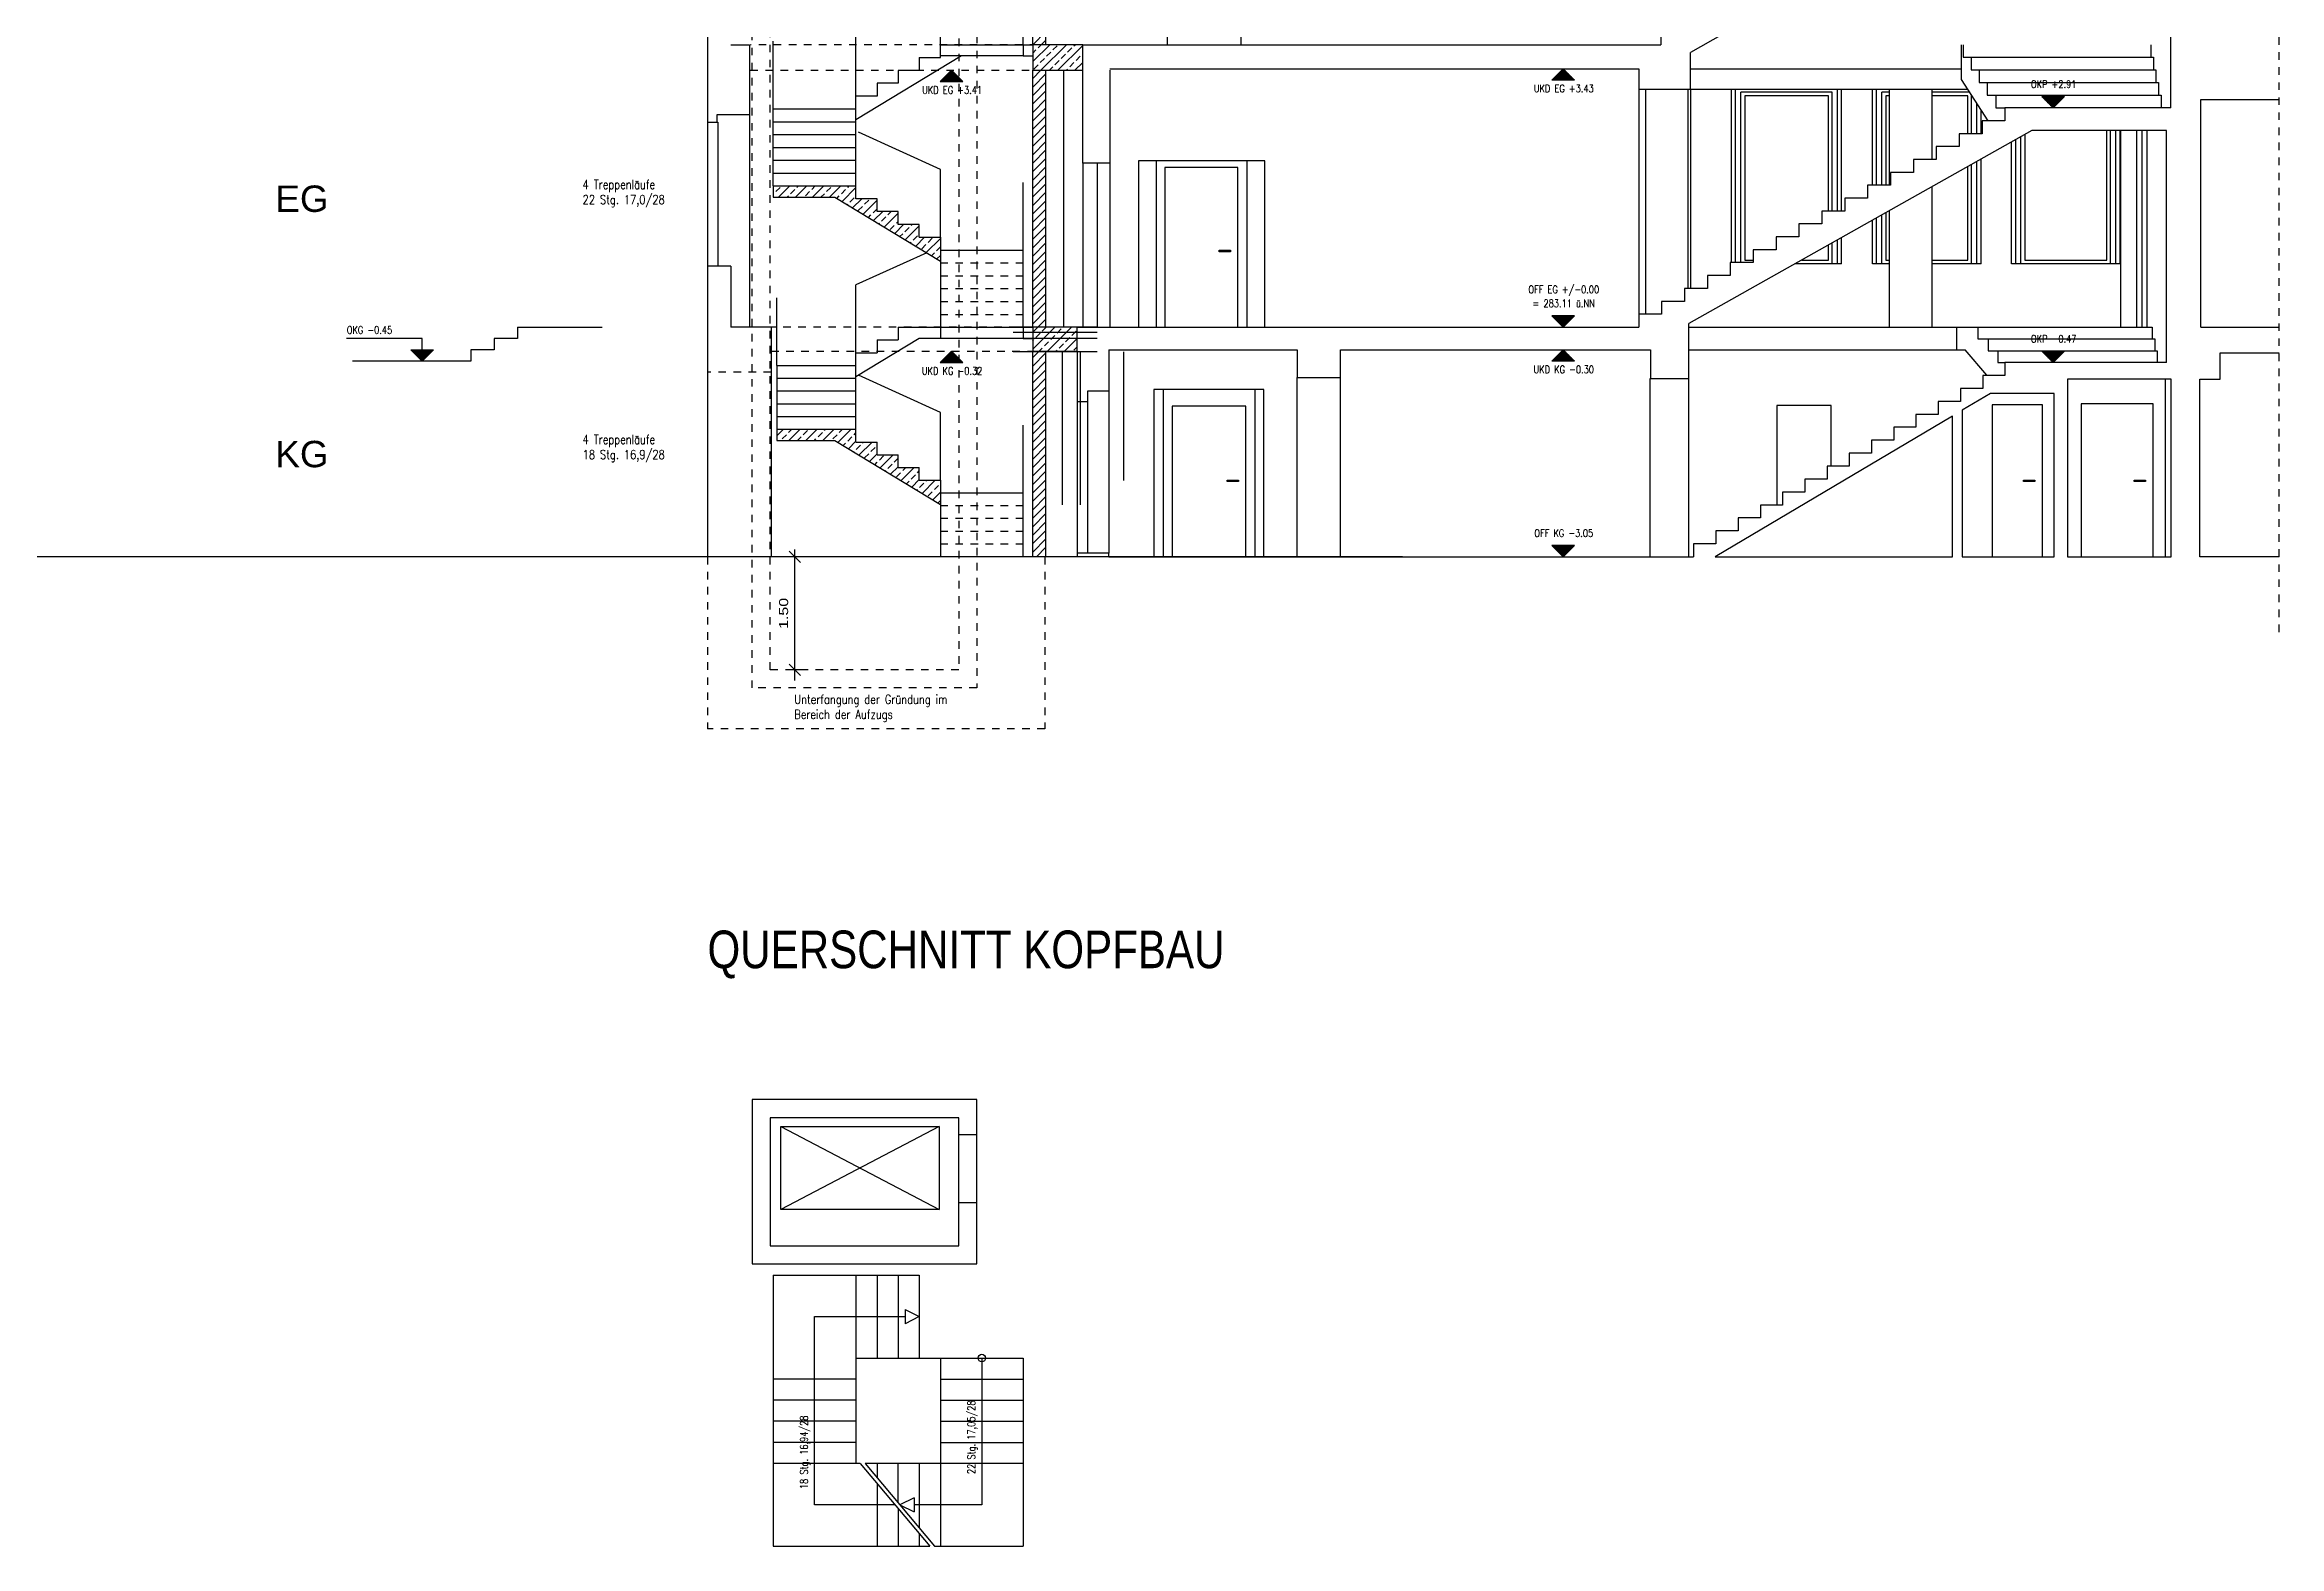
# Model space of a CAD drawing. Header units: metres. Extents: x -3551 to -3431, y -171 to 134.
# Drawn here: x -3520.98 to -3491.33, y 88.09 to 108.03 of the extents above; entities that cross this region are included whole.
import ezdxf
from ezdxf.enums import TextEntityAlignment as Align

# ---------------------------------------------------------------- set-up
doc = ezdxf.new("R2010")
doc.units = ezdxf.units.M
doc.header["$LTSCALE"] = 0.01
for name, pattern in [('DASHED', [0]), ('DOT', [0]), ('STRICHLINIE', [0.75, 0.5, -0.25])]:
    doc.linetypes.add(name, pattern=pattern)
for name, color, linetype in [('A_abriss', 44, 'STRICHLINIE'), ('A_ansicht', 9, 'CONTINUOUS'), ('A_Aufzug', 3, 'CONTINUOUS'), ('A_bemaßung', 7, 'CONTINUOUS'), ('A_fenster', 7, 'CONTINUOUS'), ('A_MÖBEL', 1, 'CONTINUOUS'), ('A_NEU_BEMAßUNG', 2, 'CONTINUOUS'), ('A_schraffur', 10, 'CONTINUOUS'), ('A_STB', 4, 'CONTINUOUS'), ('A_text', 2, 'CONTINUOUS'), ('A_treppe', 3, 'CONTINUOUS'), ('A_treppe_V2', 3, 'CONTINUOUS'), ('A_türen', 9, 'CONTINUOUS'), ('A_verdeckt', 8, 'CONTINUOUS'), ('A_wände', 6, 'CONTINUOUS'), ('A_WÄNDE_NEU', 6, 'CONTINUOUS')]:
    doc.layers.add(name, color=color, linetype=linetype)
doc.styles.add('ARIAL', font='ARIAL.TTF')
doc.styles.add('BOLDSIMP_FNT', font='TXT', dxfattribs={"height": 1})
doc.styles.add('SIMPLEX', font='simplex.shx', dxfattribs={"width": 0.8, "height": 0.1})

# ---------------------------------------------------------------- blocks, each defined once
blk = doc.blocks.new('G2_1')
at = {"layer": 'A_bemaßung', "color": 7, "linetype": 'Continuous'}
for points in [[(0, 0), (-0.15, 0.15), (0.15, 0.15), (0, 0)], [(-0.14, 0.14), (-0.14, 0.15)], [(-0.13, 0.13), (-0.13, 0.15)], [(-0.12, 0.12), (-0.12, 0.15)], [(-0.11, 0.11), (-0.11, 0.15)], [(-0.1, 0.1), (-0.1, 0.15)], [(-0.09, 0.09), (-0.09, 0.15)], [(-0.08, 0.08), (-0.08, 0.15)], [(-0.07, 0.07), (-0.07, 0.15)], [(-0.06, 0.06), (-0.06, 0.15)], [(-0.05, 0.05), (-0.05, 0.15)], [(-0.04, 0.04), (-0.04, 0.15)], [(-0.03, 0.03), (-0.03, 0.15)], [(-0.02, 0.02), (-0.02, 0.15)], [(-0.01, 0.01), (-0.01, 0.15)], [(0, 0), (0, 0.15)], [(0.01, 0.01), (0.01, 0.15)], [(0.02, 0.02), (0.02, 0.15)], [(0.03, 0.03), (0.03, 0.15)], [(0.04, 0.04), (0.04, 0.15)], [(0.05, 0.05), (0.05, 0.15)], [(0.06, 0.06), (0.06, 0.15)], [(0.07, 0.07), (0.07, 0.15)], [(0.08, 0.08), (0.08, 0.15)], [(0.09, 0.09), (0.09, 0.15)], [(0.1, 0.1), (0.1, 0.15)], [(0.11, 0.11), (0.11, 0.15)], [(0.12, 0.12), (0.12, 0.15)], [(0.13, 0.13), (0.13, 0.15)], [(0.14, 0.14), (0.14, 0.15)]]:
    blk.add_lwpolyline(points, dxfattribs=at)
blk = doc.blocks.new('A$C69DA7A43')
at = {"layer": 'A_MÖBEL'}
for p, q in [((0.103, 5.572, 21.13), (2.203, 4.472, 21.13)), ((2.203, 5.572, 21.13), (0.103, 4.472, 21.13))]:
    blk.add_line(p, q, dxfattribs=at)
at = {"layer": 'A_MÖBEL', "elevation": 21.13}
blk.add_lwpolyline([(0.103, 5.572), (2.203, 5.572), (2.203, 4.472), (0.103, 4.472)], close=True, dxfattribs=at)
at = {"layer": 'A_treppe_V2', "color": 10, "linetype": 'Continuous'}
for p, q in [((0, 3.6), (0, 0)), ((1.1, 3.6), (1.1, 1.1)), ((1.38, 3.6), (1.38, 2.5)), ((1.66, 3.6), (1.66, 2.5)), ((1.94, 3.6), (1.94, 2.5)), ((2.22, 2.5), (2.22, 0)), ((3.32, 2.5), (3.32, 0)), ((1.38, 1.1), (1.38, 0.91)), ((1.94, 1.1), (1.94, 0.243)), ((1.38, 0.832), (1.38, 0)), ((1.66, 0.499), (1.66, 0)), ((0, 0), (2.079, 0)), ((1.94, 0.165), (1.94, 0)), ((2.144, 0), (3.32, 0))]:
    blk.add_line(p, q, dxfattribs=at)
at = {"layer": 'A_treppe_V2', "color": 10}
for p, q in [((0, 3.6), (1.94, 3.6)), ((1.1, 2.5), (2.22, 2.5)), ((2.22, 2.5), (3.32, 2.5)), ((1.1, 2.22), (0, 2.22)), ((2.22, 2.22), (3.32, 2.22)), ((1.1, 1.94), (0, 1.94)), ((2.22, 1.94), (3.32, 1.94)), ((1.1, 1.66), (0, 1.66)), ((2.22, 1.66), (3.32, 1.66)), ((1.1, 1.38), (0, 1.38)), ((2.22, 1.38), (3.32, 1.38)), ((1.155, 1.1), (0, 1.1)), ((3.32, 1.1), (1.22, 1.1)), ((1.66, 0.576), (1.66, 1.1))]:
    blk.add_line(p, q, dxfattribs=at)
at = {"layer": 'A_treppe_V2', "color": 1, "linetype": 'Continuous'}
for p, q in [((0.55, 0.55), (0.55, 3.05)), ((1.753, 3.144), (1.94, 3.05)), ((1.753, 3.144), (1.753, 2.956)), ((1.94, 3.05), (1.753, 2.956)), ((2.77, 2.5), (2.77, 0.55)), ((1.155, 1.1), (2.079, 0)), ((1.22, 1.1), (2.144, 0)), ((1.87, 0.644), (1.682, 0.55)), ((1.87, 0.644), (1.87, 0.456)), ((1.617, 0.55), (0.55, 0.55)), ((1.682, 0.55), (1.87, 0.456)), ((2.77, 0.55), (1.87, 0.55))]:
    blk.add_line(p, q, dxfattribs=at)
at = {"layer": 'A_treppe_V2', "color": 1}
blk.add_line((0.55, 3.05), (1.753, 3.05), dxfattribs=at)
at = {"layer": 'A_treppe_V2', "color": 1, "linetype": 'Continuous'}
blk.add_circle((2.77, 2.5), 0.05, dxfattribs=at)
at = {"layer": 'A_treppe_V2', "color": 1, "linetype": 'Continuous', "char_height": 0.1, "attachment_point": 1, "rotation": 90, "style": 'SIMPLEX'}
for s, insert, width in [('22 Stg. 17,05/28', (2.58, 0.959), 1.69316), ('18 Stg. 16,94/28', (0.36, 0.759), 1.6932)]:
    blk.add_mtext(s, dxfattribs=dict(at, insert=insert, width=width))
blk = doc.blocks.new('SLASH1')
at = {"layer": 'A_bemaßung', "color": 2, "linetype": 'Continuous'}
for p, q in [((0.07663, 0.07663), (-0.07319, -0.07319)), ((0, -0.14068), (0, 0.11466))]:
    blk.add_line(p, q, dxfattribs=at)
blk = doc.blocks.new('A$C5F7265A0')
at = {"layer": 'A_bemaßung', "color": 7, "rotation": 90}
blk.add_blockref('SLASH1', (0.115, 0.073), dxfattribs=at)

msp = doc.modelspace()

# ---------------------------------------------------------------- hatches: boundary and pattern name
at = {"layer": 'A_schraffur'}
h = msp.add_hatch(dxfattribs=at)
h.set_pattern_fill('ANSI31', color=256, scale=0.025, style=0)
h.paths.add_polyline_path([(-3507.87113, 108.03007), (-3507.69613, 108.03007), (-3507.69613, 111.19007), (-3507.87113, 111.19007)])
h.paths.add_polyline_path([(-3507.87113, 104.28007), (-3507.69613, 104.28007), (-3507.69613, 107.69007), (-3507.87113, 107.69007)])
h = msp.add_hatch(dxfattribs=at)
h.set_pattern_fill('ANSI33', color=256, scale=0.025, style=0)
h.paths.add_polyline_path([(-3507.20717, 107.69007), (-3507.20717, 108.03007), (-3507.87113, 108.03007), (-3507.87113, 107.69007)])
h = msp.add_hatch(dxfattribs=at)
h.set_pattern_fill('ANSI33', color=10, scale=0.025, style=0)
h.paths.add_polyline_path([(-3509.93615, 105.98427), (-3510.21615, 105.98427), (-3510.21615, 106.15477), (-3511.31609, 106.15477), (-3511.31609, 106.00477), (-3510.4961, 106.00477), (-3509.09614, 105.1578), (-3509.09615, 105.47277), (-3509.37615, 105.47277), (-3509.37615, 105.64327), (-3509.65615, 105.64327), (-3509.65615, 105.81377), (-3509.93615, 105.81377)])
h = msp.add_hatch(dxfattribs=at)
h.set_pattern_fill('ANSI33', color=256, scale=0.025, style=0)
h.paths.add_polyline_path([(-3507.87113, 104.28007), (-3507.87113, 103.96007), (-3507.28149, 103.96007), (-3507.28149, 104.28007)])
h = msp.add_hatch(dxfattribs=at)
h.set_pattern_fill('ANSI31', color=256, scale=0.025, style=0)
h.paths.add_polyline_path([(-3507.87113, 101.23007), (-3507.69613, 101.23007), (-3507.69613, 103.96007), (-3507.87113, 103.96007)])
h = msp.add_hatch(dxfattribs=at)
h.set_pattern_fill('ANSI33', color=10, scale=0.025, style=0)
h.paths.add_polyline_path([(-3509.93615, 102.58527), (-3509.93615, 102.75467), (-3510.21615, 102.75467), (-3510.21615, 102.92407), (-3511.26703, 102.92407), (-3511.26703, 102.77407), (-3510.49615, 102.77407), (-3509.09615, 101.92707), (-3509.09615, 102.24647), (-3509.37615, 102.24647), (-3509.37615, 102.41587), (-3509.65615, 102.41587), (-3509.65615, 102.58527)])

# ---------------------------------------------------------------- linework, layer by layer
at = {"layer": 'A_abriss'}
for p, q in [((-3507.20717, 108.03007), (-3511.61667, 108.03007)), ((-3511.61667, 107.69007), (-3507.20717, 107.69007)), ((-3507.28149, 104.28007), (-3511.34174, 104.28007)), ((-3511.34174, 103.96007), (-3507.28149, 103.96007))]:
    msp.add_line(p, q, dxfattribs=at)
at = {"layer": 'A_ansicht'}
for p, q in [((-3510.21615, 107.34827, 0), (-3510.21615, 108.24827, 0)), ((-3511.31609, 107.17777), (-3511.31609, 108.07777)), ((-3507.99614, 108.03007, 0), (-3507.87113, 108.03007)), ((-3507.99614, 107.88007, 0), (-3507.87113, 107.88007)), ((-3509.09615, 106.37277, 0), (-3510.18441, 106.86656, 0)), ((-3509.09615, 105.47277, 0), (-3509.09615, 106.37277, 0)), ((-3507.99616, 105.30227), (-3507.99616, 106.20227)), ((-3509.27642, 105.26687, 0), (-3510.21615, 104.84047, 0)), ((-3510.21615, 103.94047, 0), (-3510.21615, 104.84047, 0)), ((-3511.26703, 103.77107), (-3511.26703, 104.67107)), ((-3507.99614, 104.27927), (-3507.87113, 104.27927)), ((-3507.99614, 104.12927, 0), (-3507.87113, 104.12927)), ((-3509.09615, 103.14647, 0), (-3510.18441, 103.64026, 0)), ((-3509.09615, 102.24647, 0), (-3509.09615, 103.14647, 0)), ((-3507.99616, 102.07707), (-3507.99616, 102.97707))]:
    msp.add_line(p, q, dxfattribs=at)
at = {"layer": 'A_ansicht', "color": 9, "linetype": 'Continuous'}
for p, q in [((-3495.54528, 107.56598), (-3495.54528, 108.03007)), ((-3507.45718, 104.28007), (-3507.45718, 107.69007)), ((-3499.14307, 107.71007), (-3495.54528, 107.71007)), ((-3495.52207, 107.86207), (-3492.99738, 107.86207)), ((-3495.41594, 107.69407), (-3492.96475, 107.69407)), ((-3499.8289, 107.44007), (-3499.8289, 104.45119)), ((-3499.73511, 104.45119), (-3499.73511, 107.44007)), ((-3499.17406, 104.79355), (-3499.17406, 107.44007)), ((-3499.14307, 107.44007), (-3495.46391, 107.44007)), ((-3499.14307, 107.44007), (-3499.14307, 104.79355)), ((-3498.59717, 105.13591), (-3498.59717, 107.44007)), ((-3498.54218, 105.13591), (-3498.54218, 107.44007)), ((-3497.26097, 107.40007), (-3498.47218, 107.40007)), ((-3498.47218, 105.13591), (-3498.47218, 107.40007)), ((-3497.26097, 105.82063), (-3497.26097, 107.40007)), ((-3497.19098, 105.82063), (-3497.19098, 107.44007)), ((-3497.13597, 105.82063), (-3497.13597, 107.44007)), ((-3496.72598, 106.16299), (-3496.72598, 107.44007)), ((-3496.67097, 106.16299), (-3496.67097, 107.44007)), ((-3496.60098, 106.16299), (-3496.60098, 107.40007)), ((-3496.50231, 107.40007), (-3496.60098, 107.40007)), ((-3496.50231, 106.16299), (-3496.50231, 107.44007)), ((-3495.93422, 106.50535), (-3495.93422, 107.44007)), ((-3495.43805, 107.40007), (-3495.93422, 107.40007)), ((-3495.19247, 107.02007), (-3495.54528, 107.56598)), ((-3495.41098, 106.84771), (-3495.41098, 107.35818)), ((-3495.31006, 107.52607), (-3492.93176, 107.52607)), ((-3495.20303, 107.35807), (-3492.89624, 107.35807)), ((-3511.62728, 107.10007), (-3511.62728, 104.28007)), ((-3495.34098, 106.84771), (-3495.34098, 107.24986)), ((-3495.28598, 106.84771), (-3495.28598, 107.16476)), ((-3512.18667, 107.00007), (-3512.18667, 105.09007)), ((-3512.05093, 107.00007), (-3512.05093, 105.09007)), ((-3494.82598, 105.12007), (-3494.82598, 106.77013)), ((-3494.75598, 105.12007), (-3494.75598, 106.80957)), ((-3493.56597, 105.12007), (-3493.56597, 106.89007)), ((-3493.49599, 105.12007), (-3493.49599, 106.89007)), ((-3493.44098, 105.12007), (-3493.44098, 106.89007)), ((-3493.4285, 104.28007), (-3493.4285, 106.89007)), ((-3493.21838, 104.28007), (-3493.21838, 106.89007)), ((-3493.1477, 104.28007), (-3493.1477, 106.89007)), ((-3493.08243, 104.28007), (-3493.08243, 106.89007)), ((-3506.22767, 104.28007), (-3506.22767, 106.49007)), ((-3505.02569, 104.28007), (-3505.02569, 106.49007)), ((-3495.34098, 105.12007), (-3495.34098, 106.47995)), ((-3495.28598, 105.12007), (-3495.28598, 106.51094)), ((-3494.88098, 105.12007), (-3494.88098, 106.73914)), ((-3507.20717, 106.45507), (-3507.20717, 104.28007)), ((-3507.01718, 106.45507), (-3507.01718, 104.28007)), ((-3506.84717, 106.45507), (-3506.84717, 104.28007)), ((-3495.41098, 105.12007), (-3495.41098, 106.44051)), ((-3495.93422, 104.28007), (-3495.93422, 106.14568)), ((-3496.72598, 105.12007), (-3496.72598, 105.69956)), ((-3496.67097, 105.12007), (-3496.67097, 105.73056)), ((-3496.60098, 105.12007), (-3496.60098, 105.76999)), ((-3496.50231, 104.28007), (-3496.50231, 105.82559)), ((-3497.26097, 105.12007), (-3497.26097, 105.39812)), ((-3497.19098, 105.12007), (-3497.19098, 105.43755)), ((-3497.13597, 105.12007), (-3497.13597, 105.46855)), ((-3497.13597, 105.12007), (-3497.75443, 105.12007)), ((-3496.50231, 105.12007), (-3496.72598, 105.12007)), ((-3495.28598, 105.12007), (-3495.93422, 105.12007)), ((-3493.44098, 105.12007), (-3494.88098, 105.12007)), ((-3499.1616, 104.28007), (-3493.01306, 104.28007)), ((-3495.60604, 103.98007), (-3495.60604, 104.28007)), ((-3495.32795, 104.1234), (-3492.97983, 104.1234)), ((-3499.1616, 103.98007), (-3495.49828, 103.98007)), ((-3495.20871, 103.64007), (-3495.49828, 103.98007)), ((-3495.19303, 103.96673), (-3492.94733, 103.96673)), ((-3495.06109, 103.81007), (-3494.96873, 103.81007)), ((-3504.36168, 101.23007), (-3504.36168, 103.61007)), ((-3503.78671, 101.23007), (-3503.78671, 103.61007)), ((-3499.67478, 101.23007), (-3499.67478, 103.60007)), ((-3499.1616, 101.23007), (-3499.1616, 103.60007)), ((-3492.83609, 101.23007), (-3492.83609, 103.59007)), ((-3507.28149, 103.29007), (-3507.28149, 101.28007)), ((-3507.14153, 103.29007), (-3507.14153, 101.28007)), ((-3506.8608, 103.43007, 0), (-3506.8608, 101.28007, 0)), ((-3506.14156, 103.45007), (-3506.14156, 101.23007)), ((-3504.92164, 103.45007), (-3504.92164, 101.23007))]:
    msp.add_line(p, q, dxfattribs=at)
for points in [[(-3495.52207, 108.03007), (-3495.52207, 107.86207), (-3495.41594, 107.86207), (-3495.41594, 107.69407), (-3495.31006, 107.69407), (-3495.31006, 107.52607), (-3495.20303, 107.52607), (-3495.20303, 107.35807), (-3495.08777, 107.35807), (-3495.08777, 107.19007), (-3494.96807, 107.19007)], [(-3493.03434, 108.03007), (-3493.03009, 108.03007), (-3493.03009, 107.86207), (-3492.99738, 107.86207), (-3492.99738, 107.69407), (-3492.96475, 107.69407), (-3492.96475, 107.52607), (-3492.93176, 107.52607), (-3492.93176, 107.35807), (-3492.89624, 107.35807), (-3492.89624, 107.19007)], [(-3504.78847, 104.28007), (-3504.78847, 106.49007), (-3506.46581, 106.49007), (-3506.46581, 104.28007)], [(-3495.32795, 104.28007), (-3495.32795, 104.1234), (-3495.19303, 104.1234), (-3495.19303, 103.96673), (-3495.06109, 103.96673), (-3495.06109, 103.81007)], [(-3493.01306, 104.28007), (-3493.01306, 104.1234), (-3492.97983, 104.1234), (-3492.97983, 103.96673), (-3492.94733, 103.96673), (-3492.94733, 103.81007)], [(-3504.80165, 101.23007), (-3504.80165, 103.45007), (-3506.26158, 103.45007), (-3506.26158, 101.23007)]]:
    msp.add_lwpolyline(points, dxfattribs=at)
at = {"layer": 'A_Aufzug', "linetype": 'Continuous'}
for p, q in [((-3508.6129, 94.02362, 21.13), (-3511.59293, 94.02362, 21.13)), ((-3511.59293, 94.02362, 21.13), (-3511.59293, 91.84363, 21.13)), ((-3508.6129, 91.84363, 21.13), (-3508.6129, 94.02362, 21.13)), ((-3508.85289, 93.78363, 21.13), (-3511.35289, 93.78363, 21.13)), ((-3511.35289, 93.78363, 21.13), (-3511.35289, 92.08363, 21.13)), ((-3508.85289, 92.08363, 21.13), (-3508.85289, 93.78363, 21.13)), ((-3508.6129, 93.55707, 21.13), (-3508.85289, 93.55707, 21.13)), ((-3508.85147, 92.65748, 21.13), (-3508.6129, 92.65748, 21.13)), ((-3511.35289, 92.08363, 0), (-3508.85289, 92.08363, 0)), ((-3511.59293, 91.84363, 21.13), (-3508.6129, 91.84363, 21.13))]:
    msp.add_line(p, q, dxfattribs=at)
at = {"layer": 'A_bemaßung', "color": 7, "linetype": 'Continuous'}
for points in [[(-3515.97415, 103.83007), (-3516.12415, 103.98007), (-3515.82415, 103.98007), (-3515.97415, 103.83007), (-3515.97415, 104.13007), (-3516.97679, 104.13007)], [(-3516.11415, 103.97007), (-3516.11415, 103.98007)], [(-3516.10415, 103.96007), (-3516.10415, 103.98007)], [(-3516.09415, 103.95007), (-3516.09415, 103.98007)], [(-3516.08415, 103.94007), (-3516.08415, 103.98007)], [(-3516.07415, 103.93007), (-3516.07415, 103.98007)], [(-3516.06415, 103.92007), (-3516.06415, 103.98007)], [(-3516.05415, 103.91007), (-3516.05415, 103.98007)], [(-3516.04415, 103.90007), (-3516.04415, 103.98007)], [(-3516.03415, 103.89007), (-3516.03415, 103.98007)], [(-3516.02415, 103.88007), (-3516.02415, 103.98007)], [(-3516.01415, 103.87007), (-3516.01415, 103.98007)], [(-3516.00415, 103.86007), (-3516.00415, 103.98007)], [(-3515.99415, 103.85007), (-3515.99415, 103.98007)], [(-3515.98415, 103.84007), (-3515.98415, 103.98007)], [(-3515.97415, 103.83007), (-3515.97415, 103.98007)], [(-3515.96415, 103.84007), (-3515.96415, 103.98007)], [(-3515.95415, 103.85007), (-3515.95415, 103.98007)], [(-3515.94415, 103.86007), (-3515.94415, 103.98007)], [(-3515.93415, 103.87007), (-3515.93415, 103.98007)], [(-3515.92415, 103.88007), (-3515.92415, 103.98007)], [(-3515.91415, 103.89007), (-3515.91415, 103.98007)], [(-3515.90415, 103.90007), (-3515.90415, 103.98007)], [(-3515.89415, 103.91007), (-3515.89415, 103.98007)], [(-3515.88415, 103.92007), (-3515.88415, 103.98007)], [(-3515.87415, 103.93007), (-3515.87415, 103.98007)], [(-3515.86415, 103.94007), (-3515.86415, 103.98007)], [(-3515.85415, 103.95007), (-3515.85415, 103.98007)], [(-3515.84415, 103.96007), (-3515.84415, 103.98007)], [(-3515.83415, 103.97007), (-3515.83415, 103.98007)]]:
    msp.add_lwpolyline(points, dxfattribs=at)
at = {"layer": 'A_fenster', "linetype": 'Continuous'}
for p, q in [((-3493.61597, 105.17007), (-3493.61597, 106.89007)), ((-3495.46098, 105.17007), (-3495.46098, 106.41234)), ((-3497.31097, 105.17007), (-3497.31097, 105.36994)), ((-3497.6657, 105.17007), (-3497.31097, 105.17007)), ((-3495.93422, 105.17007), (-3495.46098, 105.17007))]:
    msp.add_line(p, q, dxfattribs=at)
for points in [[(-3497.31097, 105.82063), (-3497.31097, 107.35007), (-3498.42218, 107.35007), (-3498.42218, 105.17007), (-3498.30987, 105.17007)], [(-3496.50231, 107.35007), (-3496.55098, 107.35007), (-3496.55098, 106.16299)], [(-3495.46098, 106.84771), (-3495.46098, 107.35007), (-3495.93422, 107.35007)], [(-3494.70598, 106.83775), (-3494.70598, 105.17007), (-3493.61597, 105.17007)], [(-3496.55098, 105.79817), (-3496.55098, 105.17007), (-3496.50231, 105.17007)]]:
    msp.add_lwpolyline(points, dxfattribs=at)
at = {"layer": 'A_NEU_BEMAßUNG'}
msp.add_line((-3511.02742, 99.58776, 0), (-3511.02742, 101.32905, 0), dxfattribs=at)
at = {"layer": 'A_schraffur', "color": 10}
for p, q in [((-3507.99614, 108.03007, 0), (-3507.99614, 109.04707)), ((-3509.09615, 108.03007), (-3507.99614, 108.03007)), ((-3508.81431, 107.88007, 0), (-3509.09615, 107.88007, 0))]:
    msp.add_line(p, q, dxfattribs=at)
at = {"layer": 'A_STB'}
for p, q in [((-3507.20717, 108.03007), (-3507.87113, 108.03007)), ((-3507.87113, 108.03007), (-3507.87113, 107.69007)), ((-3507.87113, 107.69007), (-3507.20717, 107.69007)), ((-3507.01718, 104.13007), (-3508.12857, 104.13007)), ((-3507.28149, 104.28007), (-3507.87113, 104.28007)), ((-3507.87113, 104.28007), (-3507.87113, 103.96007)), ((-3507.01718, 103.95007), (-3508.12857, 103.95007)), ((-3507.87113, 103.96007), (-3507.28149, 103.96007))]:
    msp.add_line(p, q, dxfattribs=at)
at = {"layer": 'A_text', "color": 7, "linetype": 'STRICHLINIE', "ltscale": 2}
msp.add_line((-3491.3273, 100.23007), (-3491.3273, 119.78007), dxfattribs=at)
at = {"layer": 'A_text'}
msp.add_line((-3502.96183, 101.23007), (-3545.14575, 101.23007), dxfattribs=at)
at = {"layer": 'A_treppe'}
for p, q in [((-3507.01718, 104.28007), (-3508.12857, 104.28007)), ((-3507.01718, 104.21007), (-3508.12857, 104.21007))]:
    msp.add_line(p, q, dxfattribs=at)
at = {"layer": 'A_treppe_V2', "color": 10}
for p, q in [((-3509.09615, 108.03007, 0), (-3509.09615, 109.21657, 0)), ((-3509.09615, 107.85977, 0), (-3509.09615, 108.03007)), ((-3507.99614, 108.03007, 0), (-3507.99614, 107.88007, 0)), ((-3508.81431, 107.88007, 0), (-3510.21613, 107.03197, 0)), ((-3509.37615, 107.68927, 0), (-3509.65615, 107.68927, 0)), ((-3509.65615, 107.68927, 0), (-3509.65615, 107.51877, 0)), ((-3509.37615, 107.85977, 0), (-3509.09615, 107.85977, 0)), ((-3509.37615, 107.85977, 0), (-3509.37615, 107.68927, 0)), ((-3507.99614, 107.88007, 0), (-3508.81431, 107.88007, 0)), ((-3509.65615, 107.51877, 0), (-3509.93615, 107.51877, 0)), ((-3509.93615, 107.51877, 0), (-3509.93615, 107.34827, 0)), ((-3511.31609, 106.15477), (-3511.31609, 107.17777)), ((-3511.31609, 107.17777), (-3510.21615, 107.17777, 0)), ((-3510.21615, 105.98427, 0), (-3510.21615, 107.34827, 0)), ((-3509.93615, 107.34827, 0), (-3510.21615, 107.34827, 0)), ((-3511.31609, 107.00727), (-3510.21615, 107.00727, 0)), ((-3511.31609, 106.83677), (-3510.21615, 106.83677, 0)), ((-3511.31609, 106.66627), (-3510.21615, 106.66627, 0)), ((-3511.31609, 106.49577), (-3510.21615, 106.49577, 0)), ((-3511.31609, 106.32527), (-3510.21615, 106.32527, 0)), ((-3511.31609, 106.15477), (-3510.21615, 106.15477, 0)), ((-3511.31609, 106.15477), (-3511.31609, 106.00477, 0)), ((-3511.31609, 106.00477, 0), (-3510.4961, 106.00477, 0)), ((-3510.4961, 106.00477, 0), (-3509.0961, 105.15777, 0)), ((-3509.93615, 105.98427, 0), (-3510.21615, 105.98427, 0)), ((-3509.93615, 105.81377, 0), (-3509.93615, 105.98427, 0)), ((-3509.65615, 105.81377, 0), (-3509.93615, 105.81377, 0)), ((-3509.65615, 105.64327, 0), (-3509.65615, 105.81377, 0)), ((-3509.37615, 105.64327, 0), (-3509.65615, 105.64327, 0)), ((-3509.37615, 105.47277, 0), (-3509.37615, 105.64327, 0)), ((-3509.37615, 105.47277, 0), (-3509.09615, 105.47277, 0)), ((-3509.09615, 105.47277, 0), (-3509.09613, 104.27927, 0)), ((-3509.09615, 105.30227, 0), (-3507.99614, 105.30227)), ((-3507.99614, 104.27927), (-3507.99614, 105.30227)), ((-3509.37613, 104.12927, 0), (-3510.21613, 103.62107, 0)), ((-3509.93615, 104.10987, 0), (-3509.65615, 104.10987, 0)), ((-3509.93615, 104.10987, 0), (-3509.93615, 103.94047, 0)), ((-3509.65615, 104.27927, 0), (-3509.37615, 104.27927, 0)), ((-3509.65615, 104.27927, 0), (-3509.65615, 104.10987, 0)), ((-3509.37615, 104.27927, 0), (-3507.99614, 104.27927, 0)), ((-3507.99614, 104.12927, 0), (-3509.37613, 104.12927, 0)), ((-3509.09613, 104.27927, 0), (-3509.09613, 104.12927, 0)), ((-3507.99614, 104.27927), (-3507.99614, 104.12927, 0)), ((-3510.21615, 102.92407, 0), (-3510.21615, 103.94047, 0)), ((-3510.21615, 103.94047, 0), (-3509.93615, 103.94047, 0)), ((-3511.26703, 103.77107), (-3510.21615, 103.77107, 0)), ((-3511.26703, 103.77107), (-3511.26703, 102.92407)), ((-3511.26703, 103.60167), (-3510.21615, 103.60167, 0)), ((-3511.26703, 103.43227), (-3510.21615, 103.43227, 0)), ((-3511.26703, 103.26287), (-3510.21615, 103.26287, 0)), ((-3511.26703, 103.09347), (-3510.21615, 103.09347, 0)), ((-3511.26703, 102.92407), (-3510.21615, 102.92407, 0)), ((-3511.26703, 102.92407, 0), (-3511.26703, 102.77407)), ((-3510.21615, 102.75467, 0), (-3510.21615, 102.92407, 0)), ((-3511.26703, 102.77407), (-3510.49615, 102.77407, 0)), ((-3510.49615, 102.77407, 0), (-3509.09615, 101.92707, 0)), ((-3510.21615, 102.75467, 0), (-3509.93615, 102.75467, 0)), ((-3509.93615, 102.58527, 0), (-3509.93615, 102.75467, 0)), ((-3509.93615, 102.58527, 0), (-3509.65615, 102.58527, 0)), ((-3509.65615, 102.41587, 0), (-3509.65615, 102.58527, 0)), ((-3509.65615, 102.41587, 0), (-3509.37615, 102.41587, 0)), ((-3509.37615, 102.24647, 0), (-3509.37615, 102.41587, 0)), ((-3509.37615, 102.24647, 0), (-3509.09615, 102.24647, 0)), ((-3509.09615, 102.24647, 0), (-3509.09615, 101.23007)), ((-3507.99616, 102.07707), (-3509.09615, 102.07707, 0)), ((-3507.99616, 101.23007, 0), (-3507.99616, 102.07707, 0))]:
    msp.add_line(p, q, dxfattribs=at)
at = {"layer": 'A_treppe_V2', "linetype": 'Continuous'}
for p, q in [((-3508.97115, 108.03007), (-3507.97114, 108.03007)), ((-3508.97115, 104.28007), (-3507.97114, 104.28007))]:
    msp.add_line(p, q, dxfattribs=at)
at = {"layer": 'A_treppe_V2', "color": 10, "linetype": 'STRICHLINIE'}
for p, q in [((-3509.09615, 105.13177, 0), (-3507.99614, 105.13177)), ((-3509.09615, 104.96127, 0), (-3507.99614, 104.96127)), ((-3509.09615, 104.79077, 0), (-3507.99614, 104.79077)), ((-3509.09615, 104.62027, 0), (-3507.99614, 104.62027)), ((-3509.09615, 104.44977, 0), (-3507.99614, 104.44977)), ((-3507.99616, 101.90767), (-3509.09615, 101.90767, 0)), ((-3507.99616, 101.73827), (-3509.09615, 101.73827, 0)), ((-3507.99616, 101.56887), (-3509.09615, 101.56887, 0)), ((-3507.99616, 101.39947), (-3509.09615, 101.39947, 0))]:
    msp.add_line(p, q, dxfattribs=at)
at = {"layer": 'A_türen', "linetype": 'Continuous'}
for points in [[(-3505.10518, 108.03007), (-3505.10518, 110.11007), (-3506.08512, 110.11007), (-3506.08512, 108.03007)], [(-3505.14668, 104.28007), (-3505.14668, 106.40007), (-3506.11667, 106.40007), (-3506.11667, 104.28007)], [(-3505.39668, 105.28007), (-3505.39668, 105.30007), (-3505.24668, 105.30007), (-3505.24668, 105.28007), (-3505.39668, 105.28007)], [(-3505.04163, 101.23007), (-3505.04163, 103.23007), (-3506.02157, 103.23007), (-3506.02157, 101.23007)], [(-3497.27441, 102.43407), (-3497.27441, 103.24007), (-3497.99743, 103.24007), (-3497.99743, 101.91807)], [(-3494.47053, 101.23007), (-3494.47053, 103.25007), (-3495.13654, 103.25007), (-3495.13654, 101.23007)], [(-3493.00252, 101.23007), (-3493.00252, 103.26007), (-3493.95852, 103.26007), (-3493.95852, 101.23007)], [(-3505.29163, 102.23007), (-3505.29163, 102.25007), (-3505.14163, 102.25007), (-3505.14163, 102.23007), (-3505.29163, 102.23007)], [(-3494.72053, 102.23007), (-3494.72053, 102.25007), (-3494.57053, 102.25007), (-3494.57053, 102.23007), (-3494.72053, 102.23007)], [(-3493.25252, 102.23007), (-3493.25252, 102.25007), (-3493.10252, 102.25007), (-3493.10252, 102.23007), (-3493.25252, 102.23007)]]:
    msp.add_lwpolyline(points, dxfattribs=at)
at = {"layer": 'A_verdeckt', "linetype": 'STRICHLINIE'}
for p, q in [((-3511.34174, 103.68007), (-3512.18667, 103.68007)), ((-3512.18667, 101.23007), (-3512.18667, 98.9468)), ((-3507.71036, 101.23007), (-3507.71036, 98.9468)), ((-3507.71036, 98.9468), (-3512.18667, 98.9468))]:
    msp.add_line(p, q, dxfattribs=at)
for points in [[(-3511.59289, 126.15004), (-3508.61289, 126.15004), (-3508.61289, 99.49007), (-3511.59289, 99.49007)], [(-3511.35289, 125.91007), (-3508.85289, 125.91007), (-3508.85289, 99.73007), (-3511.35289, 99.73007)]]:
    msp.add_lwpolyline(points, close=True, dxfattribs=at)
at = {"layer": 'A_wände', "linetype": 'Continuous'}
for p, q in [((-3507.87113, 108.03007), (-3507.87113, 111.19007)), ((-3507.69613, 108.03007), (-3507.69613, 111.19007)), ((-3494.71396, 110.45007), (-3499.14307, 107.92414)), ((-3492.76587, 107.19007), (-3492.76587, 110.45007)), ((-3507.20717, 108.03007), (-3499.53597, 108.03007)), ((-3507.87113, 104.28007), (-3507.87113, 107.69007)), ((-3507.69613, 104.28007), (-3507.69613, 107.69007)), ((-3506.84717, 107.71007), (-3499.8289, 107.71007)), ((-3492.76587, 107.19007), (-3494.96807, 107.19007)), ((-3492.37079, 104.28007), (-3492.37079, 107.30007)), ((-3492.37079, 107.30007), (-3491.3273, 107.30007)), ((-3512.18667, 107.00007), (-3512.05093, 107.00007)), ((-3494.61312, 106.89007), (-3499.1616, 104.32719)), ((-3492.8256, 106.89007), (-3494.61312, 106.89007)), ((-3492.8256, 103.81007), (-3492.8256, 106.89007)), ((-3507.28149, 104.28007), (-3499.8289, 104.28007)), ((-3492.37079, 104.28007), (-3491.3273, 104.28007)), ((-3507.87113, 101.23007), (-3507.87113, 103.96007)), ((-3507.69613, 101.23007), (-3507.69613, 103.96007)), ((-3507.28149, 103.96007), (-3507.28149, 103.29007)), ((-3506.8608, 103.98007, 0), (-3506.8608, 103.43007, 0)), ((-3492.8256, 103.81007), (-3494.96873, 103.81007)), ((-3507.28149, 101.23007), (-3511.34174, 101.23007)), ((-3506.8608, 101.23007, 0), (-3499.09959, 101.23007))]:
    msp.add_line(p, q, dxfattribs=at)
at = {"layer": 'A_wände'}
for p, q in [((-3512.18667, 108.79007), (-3512.18667, 107.00007)), ((-3507.20717, 107.69007), (-3507.20717, 108.03007)), ((-3511.87595, 105.09007), (-3512.18667, 105.09007)), ((-3512.18667, 105.09007), (-3512.18667, 101.23007)), ((-3511.87595, 105.09007), (-3511.87595, 104.28007)), ((-3514.70681, 104.28007), (-3513.58582, 104.28007)), ((-3511.34174, 104.28007), (-3511.87595, 104.28007)), ((-3511.34174, 104.28007), (-3511.34174, 101.23007)), ((-3507.28149, 103.96007), (-3507.28149, 104.28007))]:
    msp.add_line(p, q, dxfattribs=at)
at = {"layer": 'A_wände', "linetype": 'Continuous'}
for points in [[(-3511.87595, 108.03007), (-3511.62728, 108.03007), (-3511.62728, 107.10007), (-3512.06154, 107.10007), (-3512.06154, 107.00007)], [(-3499.53597, 108.20007), (-3499.53597, 108.03007)], [(-3506.84717, 107.69007), (-3506.84717, 106.45507), (-3507.20717, 106.45507), (-3507.20717, 107.69007)], [(-3499.8289, 107.71007), (-3499.8289, 107.44007), (-3499.14307, 107.44007), (-3499.14307, 107.92414)], [(-3494.96807, 107.19007), (-3494.96807, 107.01889), (-3495.27187, 107.01889), (-3495.27187, 106.84771), (-3495.57567, 106.84771), (-3495.57567, 106.67653), (-3495.87947, 106.67653), (-3495.87947, 106.50535), (-3496.18327, 106.50535)], [(-3496.18327, 106.50535), (-3496.18327, 106.33417), (-3496.48707, 106.33417), (-3496.48707, 106.16299), (-3496.79087, 106.16299), (-3496.79087, 105.99181), (-3497.09467, 105.99181), (-3497.09467, 105.82063), (-3497.39847, 105.82063), (-3497.39847, 105.64945), (-3497.70227, 105.64945), (-3497.70227, 105.47827), (-3498.00607, 105.47827), (-3498.00607, 105.30709), (-3498.30987, 105.30709), (-3498.30987, 105.13591), (-3498.61367, 105.13591), (-3498.61367, 104.96473), (-3498.91747, 104.96473), (-3498.91747, 104.79355), (-3499.22127, 104.79355), (-3499.22127, 104.62237), (-3499.52507, 104.62237), (-3499.52507, 104.45119), (-3499.8289, 104.45119), (-3499.8289, 104.28007)], [(-3514.70681, 104.28007), (-3514.70681, 104.13007), (-3515.01861, 104.13007), (-3515.01861, 103.98007), (-3515.32633, 103.98007), (-3515.32633, 103.83007), (-3516.89931, 103.83007)], [(-3506.8608, 103.98007), (-3504.36168, 103.98007), (-3504.36168, 103.61007), (-3503.78671, 103.61007), (-3503.78671, 103.98007), (-3499.67401, 103.98007), (-3499.67401, 103.60007), (-3499.1616, 103.60007), (-3499.1616, 104.32719)], [(-3494.96873, 103.81007), (-3494.96873, 103.63807), (-3495.26379, 103.63807), (-3495.26379, 103.46607), (-3495.55885, 103.46607), (-3495.55885, 103.29407), (-3495.85391, 103.29407), (-3495.85391, 103.12207), (-3496.14897, 103.12207), (-3496.14897, 102.95007), (-3496.44403, 102.95007), (-3496.44403, 102.77807), (-3496.73909, 102.77807), (-3496.73909, 102.60607), (-3497.03415, 102.60607), (-3497.03415, 102.43407), (-3497.32921, 102.43407), (-3497.32921, 102.26207), (-3497.62427, 102.26207), (-3497.62427, 102.09007), (-3497.91933, 102.09007), (-3497.91933, 101.91807), (-3498.21439, 101.91807), (-3498.21439, 101.74607), (-3498.50945, 101.74607), (-3498.50945, 101.57407), (-3498.80451, 101.57407), (-3498.80451, 101.40207), (-3499.09959, 101.40207), (-3499.09959, 101.23007)], [(-3492.11181, 103.59007), (-3492.11181, 103.94007), (-3491.3273, 103.94007)], [(-3494.13872, 103.59007), (-3494.13872, 101.23007), (-3492.76112, 101.23007), (-3492.76112, 103.59007), (-3494.13872, 103.59007)], [(-3491.3273, 101.23007), (-3492.38334, 101.23007), (-3492.38334, 103.59007), (-3492.11181, 103.59007)], [(-3506.8608, 103.43007), (-3507.14153, 103.43007), (-3507.14153, 103.29007), (-3507.28149, 103.29007)], [(-3495.53534, 103.17726), (-3495.53534, 101.23007), (-3494.31557, 101.23007), (-3494.31557, 103.40007), (-3495.16008, 103.40007), (-3495.53534, 103.17726)], [(-3498.81478, 101.23007), (-3495.66534, 101.23007), (-3495.66534, 103.10007), (-3498.81478, 101.23007)], [(-3506.8608, 101.23007), (-3506.8608, 101.28007), (-3507.28149, 101.28007), (-3507.28149, 101.23007)]]:
    msp.add_lwpolyline(points, dxfattribs=at)
at = {"layer": 'A_WÄNDE_NEU'}
for p, q in [((-3507.48078, 103.95007), (-3507.48077, 101.91854)), ((-3507.24079, 103.95007), (-3507.24078, 101.91854)), ((-3506.66578, 103.95007), (-3506.66578, 102.24232))]:
    msp.add_line(p, q, dxfattribs=at)

# ---------------------------------------------------------------- block references
at = {"layer": 'A_ansicht'}
msp.add_blockref('A$C69DA7A43', (-3511.31616, 88.0933, 0), dxfattribs=at)
at = {"layer": 'A_bemaßung', "color": 7, "yscale": -1, "rotation": 1.015187933717243e-11}
for p in [(-3508.94752, 107.69007), (-3508.94752, 103.96007)]:
    msp.add_blockref('G2_1', p, dxfattribs=at)
at = {"layer": 'A_bemaßung', "color": 7, "xscale": -1, "yscale": -1}
for p in [(-3500.83074, 107.71007), (-3500.83074, 103.98007)]:
    msp.add_blockref('G2_1', p, dxfattribs=at)
at = {"layer": 'A_bemaßung', "color": 7, "xscale": -1}
for p in [(-3494.32887, 107.19007), (-3500.83074, 104.28007), (-3494.32887, 103.81007), (-3500.83074, 101.23007)]:
    msp.add_blockref('G2_1', p, dxfattribs=at)
at = {"layer": 'A_NEU_BEMAßUNG'}
for p in [(-3511.14065, 101.15688, 0), (-3511.14067, 99.65688)]:
    msp.add_blockref('A$C5F7265A0', p, dxfattribs=at)

# ---------------------------------------------------------------- texts
at = {"layer": 'A_bemaßung', "color": 7, "linetype": 'Continuous', "style": 'SIMPLEX', "width": 0.8}
for s, p in [('UKD EG +3.41', (-3508.94014, 107.34848)), ('UKD EG +3.43', (-3500.82336, 107.36848)), ('OKP +2.91', (-3494.32149, 107.42522)), ('OFF EG +/-0.00', (-3500.82336, 104.70082)), ('= 283.11 ü.NN', (-3500.82336, 104.51522)), ('OKP -0.47', (-3494.32149, 104.04522)), ('UKD KG -0.32', (-3508.94014, 103.61848)), ('UKD KG -0.30', (-3500.82336, 103.63848)), ('OFF KG -3.05', (-3500.82336, 101.46522))]:
    msp.add_text(s, height=0.1, dxfattribs=at).set_placement(p, align=Align.BOTTOM_CENTER)
msp.add_text('OKG -0.45', height=0.1, dxfattribs=at).set_placement((-3516.97412, 104.16207), align=Align.BOTTOM_LEFT)
at = {"layer": 'A_bemaßung', "color": 7, "linetype": 'DOT', "style": 'BOLDSIMP_FNT', "width": 1.372526}
msp.add_text('1.50', height=0.12, rotation=90, dxfattribs=at).set_placement((-3511.11657, 100.27371), (-3511.11657, 100.68547), align=Align.FIT)
at = {"layer": 'A_text', "color": 2, "linetype": 'DASHED', "style": 'ARIAL'}
for s, p in [('EG', (-3517.92163, 105.98507)), ('KG', (-3517.92163, 102.59507))]:
    msp.add_text(s, height=0.35, dxfattribs=at).set_placement(p, align=Align.MIDDLE_LEFT)
at = {"layer": 'A_text', "linetype": 'Continuous', "char_height": 0.12, "width": 2.2328, "attachment_point": 1, "style": 'SIMPLEX'}
for s, insert in [('4 Treppenläufe\\P22 Stg. 17,0/28', (-3513.84369, 106.23363)), ('4 Treppenläufe\\P18 Stg. 16,9/28', (-3513.84369, 102.84833)), ('Unterfangung der Gründung im Bereich der Aufzugs', (-3511.03492, 99.39924))]:
    msp.add_mtext(s, dxfattribs=dict(at, insert=insert))
at = {"layer": 'A_text', "insert": (-3512.18667, 96.26856), "char_height": 0.5, "width": 16.1247289, "attachment_point": 1, "style": 'SIMPLEX'}
msp.add_mtext('\\fArial|b0|i0|c0|p34;QUERSCHNITT KOPFBAU', dxfattribs=at)

doc.saveas('drawing.dxf')
